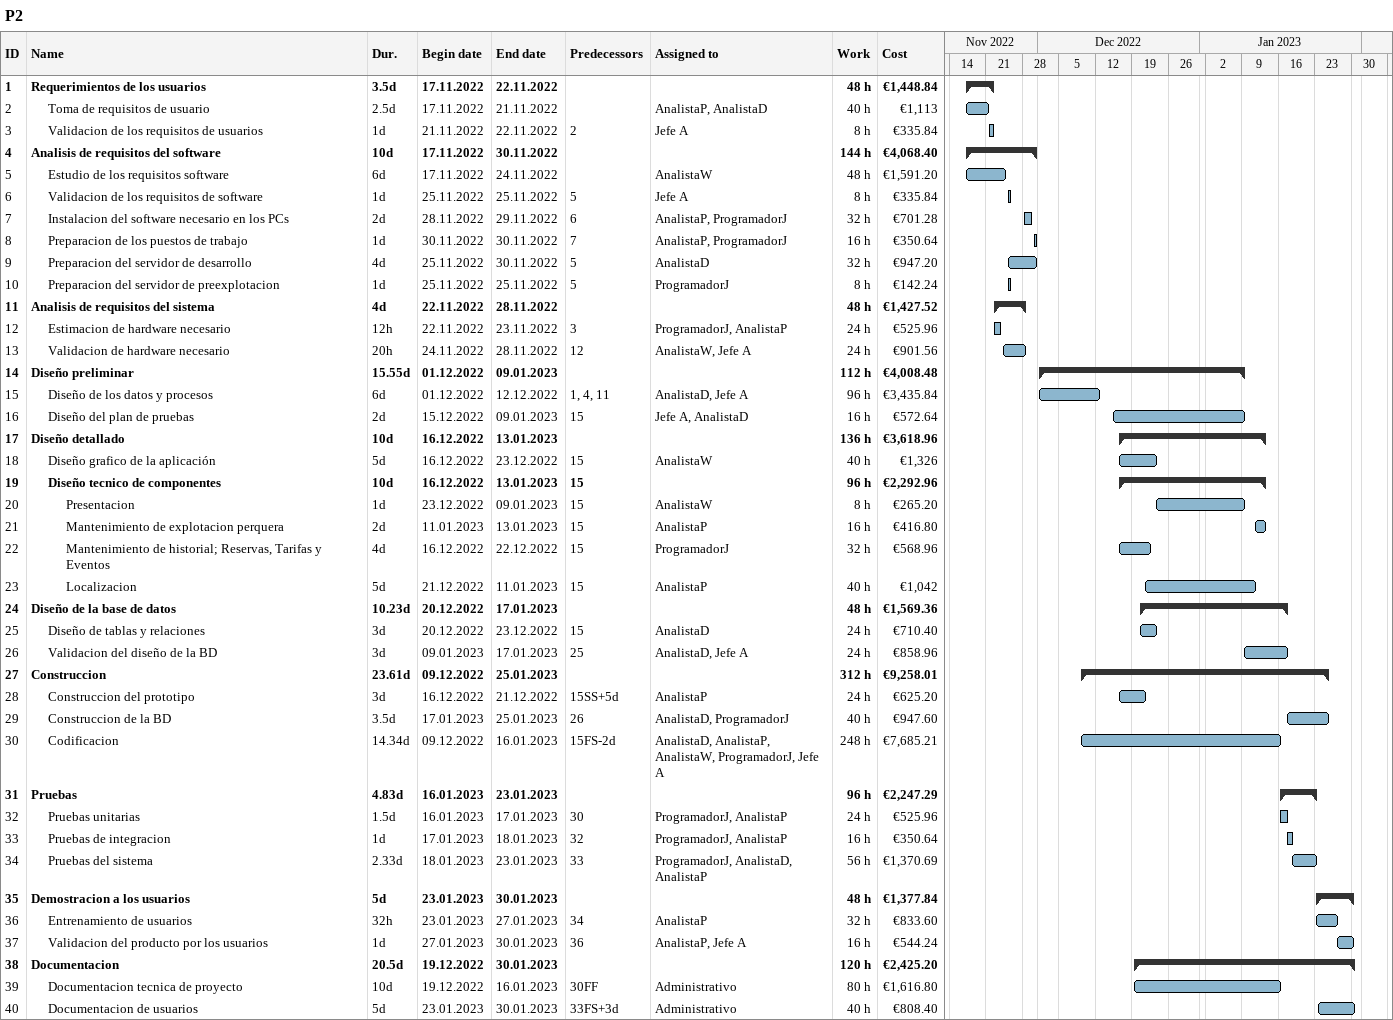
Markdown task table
P2

| ID | Level | Task | Duration | Start | Finish | Predecessors | Resources | Work (h) | Cost (€) |
|---|---|---|---|---|---|---|---|---|---|
| 1 | 1 | **Requerimientos de los usuarios** | 3.5d | 2022-11-17 | 2022-11-22 |  |  | 48 | 1448.84 |
| 2 | 2 | Toma de requisitos de usuario | 2.5d | 2022-11-17 | 2022-11-21 |  | AnalistaP, AnalistaD | 40 | 1113 |
| 3 | 2 | Validacion de los requisitos de usuarios | 1d | 2022-11-21 | 2022-11-22 | 2 | Jefe A | 8 | 335.84 |
| 4 | 1 | **Analisis de requisitos del software** | 10d | 2022-11-17 | 2022-11-30 |  |  | 144 | 4068.40 |
| 5 | 2 | Estudio de los requisitos software | 6d | 2022-11-17 | 2022-11-24 |  | AnalistaW | 48 | 1591.20 |
| 6 | 2 | Validacion de los requisitos de software | 1d | 2022-11-25 | 2022-11-25 | 5 | Jefe A | 8 | 335.84 |
| 7 | 2 | Instalacion del software necesario en los PCs | 2d | 2022-11-28 | 2022-11-29 | 6 | AnalistaP, ProgramadorJ | 32 | 701.28 |
| 8 | 2 | Preparacion de los puestos de trabajo | 1d | 2022-11-30 | 2022-11-30 | 7 | AnalistaP, ProgramadorJ | 16 | 350.64 |
| 9 | 2 | Preparacion del servidor de desarrollo | 4d | 2022-11-25 | 2022-11-30 | 5 | AnalistaD | 32 | 947.20 |
| 10 | 2 | Preparacion del servidor de preexplotacion | 1d | 2022-11-25 | 2022-11-25 | 5 | ProgramadorJ | 8 | 142.24 |
| 11 | 1 | **Analisis de requisitos del sistema** | 4d | 2022-11-22 | 2022-11-28 |  |  | 48 | 1427.52 |
| 12 | 2 | Estimacion de hardware necesario | 12h | 2022-11-22 | 2022-11-23 | 3 | ProgramadorJ, AnalistaP | 24 | 525.96 |
| 13 | 2 | Validacion de hardware necesario | 20h | 2022-11-24 | 2022-11-28 | 12 | AnalistaW, Jefe A | 24 | 901.56 |
| 14 | 1 | **Diseño preliminar** | 15.55d | 2022-12-01 | 2023-01-09 |  |  | 112 | 4008.48 |
| 15 | 2 | Diseño de los datos y procesos | 6d | 2022-12-01 | 2022-12-12 | 1, 4, 11 | AnalistaD, Jefe A | 96 | 3435.84 |
| 16 | 2 | Diseño del plan de pruebas | 2d | 2022-12-15 | 2023-01-09 | 15 | Jefe A, AnalistaD | 16 | 572.64 |
| 17 | 1 | **Diseño detallado** | 10d | 2022-12-16 | 2023-01-13 |  |  | 136 | 3618.96 |
| 18 | 2 | Diseño grafico de la aplicación | 5d | 2022-12-16 | 2022-12-23 | 15 | AnalistaW | 40 | 1326 |
| 19 | 2 | **Diseño tecnico de componentes** | 10d | 2022-12-16 | 2023-01-13 | 15 |  | 96 | 2292.96 |
| 20 | 3 | Presentacion | 1d | 2022-12-23 | 2023-01-09 | 15 | AnalistaW | 8 | 265.20 |
| 21 | 3 | Mantenimiento de explotacion perquera | 2d | 2023-01-11 | 2023-01-13 | 15 | AnalistaP | 16 | 416.80 |
| 22 | 3 | Mantenimiento de historial; Reservas, Tarifas y Eventos | 4d | 2022-12-16 | 2022-12-22 | 15 | ProgramadorJ | 32 | 568.96 |
| 23 | 3 | Localizacion | 5d | 2022-12-21 | 2023-01-11 | 15 | AnalistaP | 40 | 1042 |
| 24 | 1 | **Diseño de la base de datos** | 10.23d | 2022-12-20 | 2023-01-17 |  |  | 48 | 1569.36 |
| 25 | 2 | Diseño de tablas y relaciones | 3d | 2022-12-20 | 2022-12-23 | 15 | AnalistaD | 24 | 710.40 |
| 26 | 2 | Validacion del diseño de la BD | 3d | 2023-01-09 | 2023-01-17 | 25 | AnalistaD, Jefe A | 24 | 858.96 |
| 27 | 1 | **Construccion** | 23.61d | 2022-12-09 | 2023-01-25 |  |  | 312 | 9258.01 |
| 28 | 2 | Construccion del prototipo | 3d | 2022-12-16 | 2022-12-21 | 15SS+5d | AnalistaP | 24 | 625.20 |
| 29 | 2 | Construccion de la BD | 3.5d | 2023-01-17 | 2023-01-25 | 26 | AnalistaD, ProgramadorJ | 40 | 947.60 |
| 30 | 2 | Codificacion | 14.34d | 2022-12-09 | 2023-01-16 | 15FS-2d | AnalistaD, AnalistaP, AnalistaW, ProgramadorJ, Jefe A | 248 | 7685.21 |
| 31 | 1 | **Pruebas** | 4.83d | 2023-01-16 | 2023-01-23 |  |  | 96 | 2247.29 |
| 32 | 2 | Pruebas unitarias | 1.5d | 2023-01-16 | 2023-01-17 | 30 | ProgramadorJ, AnalistaP | 24 | 525.96 |
| 33 | 2 | Pruebas de integracion | 1d | 2023-01-17 | 2023-01-18 | 32 | ProgramadorJ, AnalistaP | 16 | 350.64 |
| 34 | 2 | Pruebas del sistema | 2.33d | 2023-01-18 | 2023-01-23 | 33 | ProgramadorJ, AnalistaD, AnalistaP | 56 | 1370.69 |
| 35 | 1 | **Demostracion a los usuarios** | 5d | 2023-01-23 | 2023-01-30 |  |  | 48 | 1377.84 |
| 36 | 2 | Entrenamiento de usuarios | 32h | 2023-01-23 | 2023-01-27 | 34 | AnalistaP | 32 | 833.60 |
| 37 | 2 | Validacion del producto por los usuarios | 1d | 2023-01-27 | 2023-01-30 | 36 | AnalistaP, Jefe A | 16 | 544.24 |
| 38 | 1 | **Documentacion** | 20.5d | 2022-12-19 | 2023-01-30 |  |  | 120 | 2425.20 |
| 39 | 2 | Documentacion tecnica de proyecto | 10d | 2022-12-19 | 2023-01-16 | 30FF | Administrativo | 80 | 1616.80 |
| 40 | 2 | Documentacion de usuarios | 5d | 2023-01-23 | 2023-01-30 | 33FS+3d | Administrativo | 40 | 808.40 |
